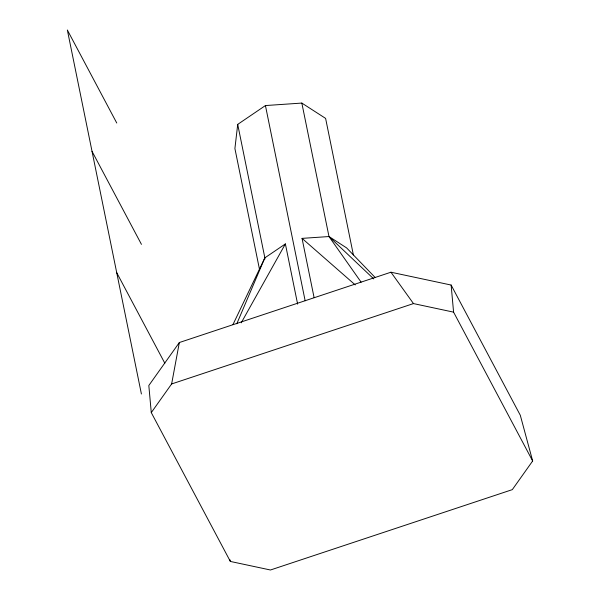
<?xml version="1.0" encoding="UTF-8"?>
<svg xmlns="http://www.w3.org/2000/svg" width="600" height="600" viewBox="0 0 600 600"><rect width="100%" height="100%" fill="white"/><g stroke="black" fill="none" stroke-linecap="round" stroke-linejoin="round"><path stroke-width="0.9" d="M353.385 254.955L325.605 118.395L301.837 103.073L265.433 105.555L237.712 124.38L234.907 148.53L259.522 269.513M264.66 259.635L264.862 257.85L237.712 124.38M151.282 412.605L171.63 383.955L179.34 342.532L390.952 272.212L451.125 285.045L520.305 415.283L532.658 460.98L512.31 489.638L270.465 570L230.355 561.442L151.282 412.605L148.822 385.507L179.34 342.532M236.79 323.79L264.862 257.85L285.382 243.915L297.63 304.125M232.965 324.57L264.862 257.85M241.237 322.815L285.382 243.915M171.63 383.955L413.475 303.585L453.585 312.142L532.658 460.98M314.108 297.675L302.048 238.373L328.987 236.542L346.582 247.875L375.135 277.478M302.048 238.373L355.252 284.918M301.837 103.073L328.987 236.542L373.755 278.918M390.952 272.212L413.475 303.585M328.987 236.542L361.103 282.15M116.76 123.023L67.343 30L141.405 393.998M92.032 151.335L141.45 244.358M116.715 272.663L164.82 363.218M229.868 559.65L230.355 561.442M265.433 105.555L305.153 300.78M451.125 285.045L453.585 312.142"/></g></svg>
